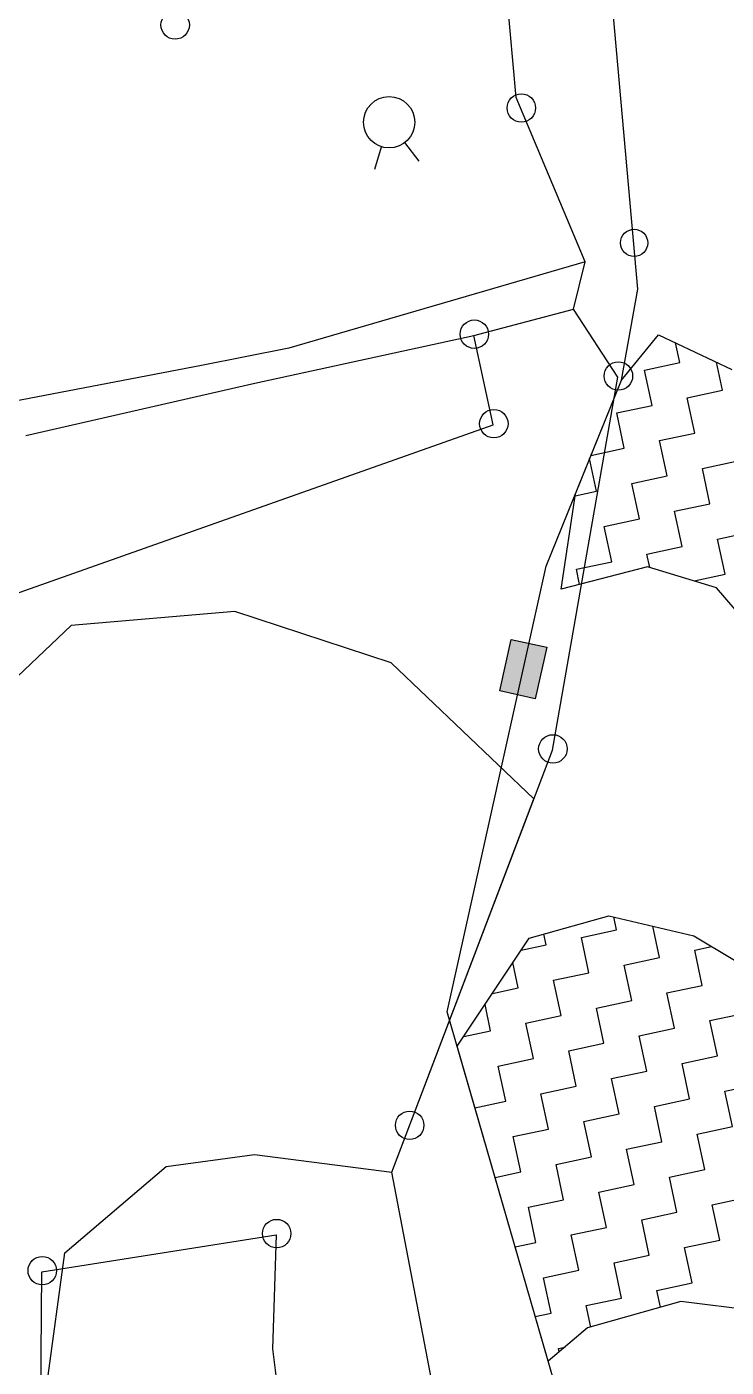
# Model space of a CAD drawing. Header units: metres. Extents: x 291285 to 296393, y 1982985 to 1990470.
# Drawn here: x 293490.9 to 293679.7, y 1988745.8 to 1989107.3 of the extents above; entities that cross this region are included whole.
import ezdxf

# ---------------------------------------------------------------- set-up
doc = ezdxf.new("R2010")
doc.units = ezdxf.units.M
for name, color, linetype in [('OFF', 1, 'Continuous'), ('POLY_HATCH', 12, 'Continuous'), ('POLY_PARCEL', 6, 'Continuous'), ('POLY_ROAD', 30, 'Continuous'), ('SYM_STONE', 1, 'Continuous'), ('V_BOUND_LINE', 7, 'Continuous')]:
    doc.layers.add(name, color=color, linetype=linetype)

msp = doc.modelspace()

# ---------------------------------------------------------------- hatches: boundary and pattern name
msp.add_hatch(color=256).paths.add_polyline_path([(293618.55, 1988928.21), (293628.16, 1988926.08), (293631.25, 1988939.97), (293621.64, 1988942.1)])

# ---------------------------------------------------------------- linework, layer by layer
for points in [[(293584.81, 1989068.93), (293586.67, 1989074.98)], [(293596.8, 1989071.11), (293592.93, 1989076.12)]]:
    msp.add_lwpolyline(points)
msp.add_lwpolyline([(293631.25, 1988939.97), (293628.16, 1988926.08), (293618.55, 1988928.21), (293621.64, 1988942.1)], close=True)
msp.add_circle((293588.7, 1989081.59), 6.91)
at = {"layer": 'OFF'}
msp.add_line((293638.44, 1989031.21), (293641.57, 1989043.97), dxfattribs=at)
at = {"layer": 'POLY_HATCH'}
for p, q in [((293651.39, 1989012.03), (293661.4, 1989024.22)), ((293661.4, 1989024.22), (293681.2, 1989014.94)), ((293638.99, 1988981.41), (293651.39, 1989012.03)), ((293635.12, 1988955.62), (293638.99, 1988981.41)), ((293658.4, 1988961.67), (293635.12, 1988955.62)), ((293677.06, 1988956.05), (293658.4, 1988961.67)), ((293692.74, 1988937.7), (293677.06, 1988956.05)), ((293547.09, 1988949.62), (293502.89, 1988945.9)), ((293589.25, 1988935.81), (293547.09, 1988949.62)), ((293502.89, 1988945.9), (293475.46, 1988919.86)), ((293627.78, 1988899.14), (293589.25, 1988935.81)), ((293589.44, 1988798.46), (293627.78, 1988899.14)), ((293626.51, 1988861.54), (293648.02, 1988867.57)), ((293648.02, 1988867.57), (293670.9, 1988862.14)), ((293607.07, 1988832.37), (293626.51, 1988861.54)), ((293670.9, 1988862.14), (293681.92, 1988855.61)), ((293631.64, 1988747.4), (293607.07, 1988832.37)), ((293528.47, 1988799.99), (293552.31, 1988803.14)), ((293552.31, 1988803.14), (293589.44, 1988798.46)), ((293501.15, 1988776.66), (293528.47, 1988799.99)), ((293496.42, 1988741.63), (293501.15, 1988776.66)), ((293667.42, 1988763.55), (293642.24, 1988756.39)), ((293695.62, 1988759.98), (293667.42, 1988763.55)), ((293642.24, 1988756.39), (293631.64, 1988747.4))]:
    msp.add_line(p, q, dxfattribs=at)
at = {"layer": 'POLY_HATCH', "linetype": 'Continuous'}
for p, q in [((293667.15, 1989016.79), (293666.02, 1989022.05)), ((293667.15, 1989016.79), (293666.02, 1989022.05)), ((293657.62, 1989014.75), (293667.15, 1989016.79)), ((293657.62, 1989014.75), (293667.15, 1989016.79)), ((293678.71, 1989009.31), (293677.09, 1989016.86)), ((293678.71, 1989009.31), (293677.09, 1989016.86)), ((293659.66, 1989005.23), (293657.62, 1989014.75)), ((293659.66, 1989005.23), (293657.62, 1989014.75)), ((293669.18, 1989007.27), (293678.71, 1989009.31)), ((293669.18, 1989007.27), (293678.71, 1989009.31)), ((293650.14, 1989003.19), (293659.66, 1989005.23)), ((293650.14, 1989003.19), (293659.66, 1989005.23)), ((293671.22, 1988997.75), (293669.18, 1989007.27)), ((293671.22, 1988997.75), (293669.18, 1989007.27)), ((293652.18, 1988993.67), (293650.14, 1989003.19)), ((293652.18, 1988993.67), (293650.14, 1989003.19)), ((293661.7, 1988995.71), (293671.22, 1988997.75)), ((293661.7, 1988995.71), (293671.22, 1988997.75)), ((293663.74, 1988986.19), (293661.7, 1988995.71)), ((293663.74, 1988986.19), (293661.7, 1988995.71)), ((293644.69, 1988982.11), (293642.82, 1988990.86)), ((293644.69, 1988982.11), (293642.82, 1988990.86)), ((293643.18, 1988991.75), (293652.18, 1988993.67)), ((293643.18, 1988991.75), (293652.18, 1988993.67)), ((293673.26, 1988988.22), (293682.78, 1988990.26)), ((293673.26, 1988988.22), (293682.78, 1988990.26)), ((293675.3, 1988978.7), (293673.26, 1988988.22)), ((293675.3, 1988978.7), (293673.26, 1988988.22)), ((293654.21, 1988984.15), (293663.74, 1988986.19)), ((293654.21, 1988984.15), (293663.74, 1988986.19)), ((293656.25, 1988974.63), (293654.21, 1988984.15)), ((293656.25, 1988974.63), (293654.21, 1988984.15)), ((293638.91, 1988980.87), (293644.69, 1988982.11)), ((293638.91, 1988980.87), (293644.69, 1988982.11)), ((293665.77, 1988976.66), (293675.3, 1988978.7)), ((293665.77, 1988976.66), (293675.3, 1988978.7)), ((293667.81, 1988967.14), (293665.77, 1988976.66)), ((293667.81, 1988967.14), (293665.77, 1988976.66)), ((293646.73, 1988972.59), (293656.25, 1988974.63)), ((293646.73, 1988972.59), (293656.25, 1988974.63)), ((293648.77, 1988963.07), (293646.73, 1988972.59)), ((293648.77, 1988963.07), (293646.73, 1988972.59)), ((293677.33, 1988969.18), (293686.86, 1988971.22)), ((293677.33, 1988969.18), (293686.86, 1988971.22)), ((293679.37, 1988959.66), (293677.33, 1988969.18)), ((293679.37, 1988959.66), (293677.33, 1988969.18)), ((293658.29, 1988965.1), (293667.81, 1988967.14)), ((293658.29, 1988965.1), (293667.81, 1988967.14)), ((293659.07, 1988961.47), (293658.29, 1988965.1)), ((293659.07, 1988961.47), (293658.29, 1988965.1)), ((293639.25, 1988961.03), (293648.77, 1988963.07)), ((293639.25, 1988961.03), (293648.77, 1988963.07)), ((293640.12, 1988956.92), (293639.25, 1988961.03)), ((293640.12, 1988956.92), (293639.25, 1988961.03)), ((293671.02, 1988957.87), (293679.37, 1988959.66)), ((293671.02, 1988957.87), (293679.37, 1988959.66)), ((293650.1, 1988863.77), (293649.36, 1988867.25)), ((293650.1, 1988863.77), (293649.36, 1988867.25)), ((293661.66, 1988856.29), (293659.85, 1988864.76)), ((293661.66, 1988856.29), (293659.85, 1988864.76)), ((293631.06, 1988859.69), (293630.43, 1988862.64)), ((293631.06, 1988859.69), (293630.43, 1988862.64)), ((293640.58, 1988861.73), (293650.1, 1988863.77)), ((293640.58, 1988861.73), (293650.1, 1988863.77)), ((293642.62, 1988852.21), (293640.58, 1988861.73)), ((293642.62, 1988852.21), (293640.58, 1988861.73)), ((293624.32, 1988858.25), (293631.06, 1988859.69)), ((293624.32, 1988858.25), (293631.06, 1988859.69)), ((293671.18, 1988858.32), (293675.71, 1988859.29)), ((293671.18, 1988858.32), (293675.71, 1988859.29)), ((293673.22, 1988848.8), (293671.18, 1988858.32)), ((293673.22, 1988848.8), (293671.18, 1988858.32)), ((293623.57, 1988848.13), (293622.11, 1988854.95)), ((293623.57, 1988848.13), (293622.11, 1988854.95)), ((293652.14, 1988854.25), (293661.66, 1988856.29)), ((293652.14, 1988854.25), (293661.66, 1988856.29)), ((293654.18, 1988844.73), (293652.14, 1988854.25)), ((293654.18, 1988844.73), (293652.14, 1988854.25)), ((293633.09, 1988850.17), (293642.62, 1988852.21)), ((293633.09, 1988850.17), (293642.62, 1988852.21)), ((293635.13, 1988840.65), (293633.09, 1988850.17)), ((293635.13, 1988840.65), (293633.09, 1988850.17)), ((293616.58, 1988846.64), (293623.57, 1988848.13)), ((293616.58, 1988846.64), (293623.57, 1988848.13)), ((293663.7, 1988846.76), (293673.22, 1988848.8)), ((293663.7, 1988846.76), (293673.22, 1988848.8)), ((293665.74, 1988837.24), (293663.7, 1988846.76)), ((293665.74, 1988837.24), (293663.7, 1988846.76)), ((293616.09, 1988836.57), (293614.58, 1988843.64)), ((293616.09, 1988836.57), (293614.58, 1988843.64)), ((293644.65, 1988842.69), (293654.18, 1988844.73)), ((293644.65, 1988842.69), (293654.18, 1988844.73)), ((293646.69, 1988833.17), (293644.65, 1988842.69)), ((293646.69, 1988833.17), (293644.65, 1988842.69)), ((293625.61, 1988838.61), (293635.13, 1988840.65)), ((293625.61, 1988838.61), (293635.13, 1988840.65)), ((293627.65, 1988829.09), (293625.61, 1988838.61)), ((293627.65, 1988829.09), (293625.61, 1988838.61)), ((293675.26, 1988839.28), (293684.78, 1988841.32)), ((293675.26, 1988839.28), (293684.78, 1988841.32)), ((293677.3, 1988829.76), (293675.26, 1988839.28)), ((293677.3, 1988829.76), (293675.26, 1988839.28)), ((293608.84, 1988835.02), (293616.09, 1988836.57)), ((293608.84, 1988835.02), (293616.09, 1988836.57)), ((293656.21, 1988835.2), (293665.74, 1988837.24)), ((293656.21, 1988835.2), (293665.74, 1988837.24)), ((293658.25, 1988825.68), (293656.21, 1988835.2)), ((293658.25, 1988825.68), (293656.21, 1988835.2)), ((293637.17, 1988831.13), (293646.69, 1988833.17)), ((293637.17, 1988831.13), (293646.69, 1988833.17)), ((293618.12, 1988827.05), (293627.65, 1988829.09)), ((293618.12, 1988827.05), (293627.65, 1988829.09)), ((293639.21, 1988821.61), (293637.17, 1988831.13)), ((293639.21, 1988821.61), (293637.17, 1988831.13)), ((293667.77, 1988827.72), (293677.3, 1988829.76)), ((293667.77, 1988827.72), (293677.3, 1988829.76)), ((293669.81, 1988818.2), (293667.77, 1988827.72)), ((293669.81, 1988818.2), (293667.77, 1988827.72)), ((293620.16, 1988817.53), (293618.12, 1988827.05)), ((293620.16, 1988817.53), (293618.12, 1988827.05)), ((293648.73, 1988823.64), (293658.25, 1988825.68)), ((293648.73, 1988823.64), (293658.25, 1988825.68)), ((293629.68, 1988819.57), (293639.21, 1988821.61)), ((293629.68, 1988819.57), (293639.21, 1988821.61)), ((293650.77, 1988814.12), (293648.73, 1988823.64)), ((293650.77, 1988814.12), (293648.73, 1988823.64)), ((293679.33, 1988820.23), (293688.86, 1988822.27)), ((293679.33, 1988820.23), (293688.86, 1988822.27)), ((293611.87, 1988815.76), (293620.16, 1988817.53)), ((293611.87, 1988815.76), (293620.16, 1988817.53)), ((293631.72, 1988810.05), (293629.68, 1988819.57)), ((293631.72, 1988810.05), (293629.68, 1988819.57)), ((293660.29, 1988816.16), (293669.81, 1988818.2)), ((293660.29, 1988816.16), (293669.81, 1988818.2)), ((293681.37, 1988810.71), (293679.33, 1988820.23)), ((293681.37, 1988810.71), (293679.33, 1988820.23)), ((293641.24, 1988812.08), (293650.77, 1988814.12)), ((293641.24, 1988812.08), (293650.77, 1988814.12)), ((293662.33, 1988806.64), (293660.29, 1988816.16)), ((293662.33, 1988806.64), (293660.29, 1988816.16)), ((293622.2, 1988808.01), (293631.72, 1988810.05)), ((293622.2, 1988808.01), (293631.72, 1988810.05)), ((293643.28, 1988802.56), (293641.24, 1988812.08)), ((293643.28, 1988802.56), (293641.24, 1988812.08)), ((293671.85, 1988808.67), (293681.37, 1988810.71)), ((293671.85, 1988808.67), (293681.37, 1988810.71)), ((293624.24, 1988798.49), (293622.2, 1988808.01)), ((293624.24, 1988798.49), (293622.2, 1988808.01)), ((293652.8, 1988804.6), (293662.33, 1988806.64)), ((293652.8, 1988804.6), (293662.33, 1988806.64)), ((293673.89, 1988799.15), (293671.85, 1988808.67)), ((293673.89, 1988799.15), (293671.85, 1988808.67)), ((293633.76, 1988800.52), (293643.28, 1988802.56)), ((293633.76, 1988800.52), (293643.28, 1988802.56)), ((293654.84, 1988795.08), (293652.8, 1988804.6)), ((293654.84, 1988795.08), (293652.8, 1988804.6)), ((293635.8, 1988791), (293633.76, 1988800.52)), ((293635.8, 1988791), (293633.76, 1988800.52)), ((293664.36, 1988797.11), (293673.89, 1988799.15)), ((293664.36, 1988797.11), (293673.89, 1988799.15)), ((293617.29, 1988797), (293624.24, 1988798.49)), ((293617.29, 1988797), (293624.24, 1988798.49)), ((293666.4, 1988787.59), (293664.36, 1988797.11)), ((293666.4, 1988787.59), (293664.36, 1988797.11)), ((293645.32, 1988793.04), (293654.84, 1988795.08)), ((293645.32, 1988793.04), (293654.84, 1988795.08)), ((293647.36, 1988783.52), (293645.32, 1988793.04)), ((293647.36, 1988783.52), (293645.32, 1988793.04)), ((293675.92, 1988789.63), (293685.45, 1988791.67)), ((293675.92, 1988789.63), (293685.45, 1988791.67)), ((293626.28, 1988788.96), (293635.8, 1988791)), ((293626.28, 1988788.96), (293635.8, 1988791)), ((293628.31, 1988779.44), (293626.28, 1988788.96)), ((293628.31, 1988779.44), (293626.28, 1988788.96)), ((293677.96, 1988780.11), (293675.92, 1988789.63)), ((293677.96, 1988780.11), (293675.92, 1988789.63)), ((293656.88, 1988785.55), (293666.4, 1988787.59)), ((293656.88, 1988785.55), (293666.4, 1988787.59)), ((293658.92, 1988776.03), (293656.88, 1988785.55)), ((293658.92, 1988776.03), (293656.88, 1988785.55)), ((293637.84, 1988781.48), (293647.36, 1988783.52)), ((293637.84, 1988781.48), (293647.36, 1988783.52)), ((293639.87, 1988771.96), (293637.84, 1988781.48)), ((293639.87, 1988771.96), (293637.84, 1988781.48)), ((293622.72, 1988778.24), (293628.31, 1988779.44)), ((293622.72, 1988778.24), (293628.31, 1988779.44)), ((293668.44, 1988778.07), (293677.96, 1988780.11)), ((293668.44, 1988778.07), (293677.96, 1988780.11)), ((293670.48, 1988768.55), (293668.44, 1988778.07)), ((293670.48, 1988768.55), (293668.44, 1988778.07)), ((293649.4, 1988773.99), (293658.92, 1988776.03)), ((293651.43, 1988764.47), (293649.4, 1988773.99)), ((293651.43, 1988764.47), (293649.4, 1988773.99)), ((293630.35, 1988769.92), (293639.87, 1988771.96)), ((293630.35, 1988769.92), (293639.87, 1988771.96)), ((293632.39, 1988760.4), (293630.35, 1988769.92)), ((293632.39, 1988760.4), (293630.35, 1988769.92)), ((293660.96, 1988766.51), (293670.48, 1988768.55)), ((293660.96, 1988766.51), (293670.48, 1988768.55)), ((293661.92, 1988761.99), (293660.96, 1988766.51)), ((293661.92, 1988761.99), (293660.96, 1988766.51)), ((293641.91, 1988762.44), (293651.43, 1988764.47)), ((293641.91, 1988762.44), (293651.43, 1988764.47)), ((293628.14, 1988759.49), (293632.39, 1988760.4)), ((293628.14, 1988759.49), (293632.39, 1988760.4)), ((293643.15, 1988756.64), (293641.91, 1988762.44)), ((293643.15, 1988756.64), (293641.91, 1988762.44)), ((293634.43, 1988750.88), (293636.18, 1988751.25)), ((293634.43, 1988750.88), (293636.18, 1988751.25)), ((293634.63, 1988749.93), (293634.43, 1988750.88)), ((293634.63, 1988749.93), (293634.43, 1988750.88))]:
    msp.add_line(p, q, dxfattribs=at)
at = {"layer": 'POLY_PARCEL'}
for p, q in [((293616.82, 1988999.95), (293611.57, 1989024.08)), ((293472.26, 1988948.93), (293616.82, 1988999.95)), ((293494.93, 1988771.51), (293558.22, 1988781.5)), ((293558.22, 1988781.5), (293557.19, 1988750.81)), ((293494.59, 1988718.13), (293494.93, 1988771.51)), ((293557.19, 1988750.81), (293565.59, 1988686.24))]:
    msp.add_line(p, q, dxfattribs=at)
at = {"layer": 'POLY_ROAD'}
for p, q in [((293641.57, 1989043.97), (293561.64, 1989020.61)), ((293611.57, 1989024.08), (293638.44, 1989031.21)), ((293552.47, 1989011.19), (293611.57, 1989024.08)), ((293561.64, 1989020.61), (293538.03, 1989016.02)), ((293538.03, 1989016.02), (293487.32, 1989006.25)), ((293490.59, 1988997.09), (293552.47, 1989011.19))]:
    msp.add_line(p, q, dxfattribs=at)
at = {"layer": 'SYM_STONE'}
for centre, radius in [((293530.93, 1989107.82), 3.84), ((293624.37, 1989085.43), 3.84), ((293654.82, 1989049.04), 3.68), ((293611.7, 1989024.42), 3.84), ((293650.59, 1989013.14), 3.84), ((293616.95, 1989000.29), 3.84), ((293632.9, 1988912.57), 3.84), ((293594.24, 1988811.06), 3.84), ((293558.35, 1988781.85), 3.84), ((293495.06, 1988771.86), 3.84)]:
    msp.add_circle(centre, radius, dxfattribs=at)
at = {"layer": 'V_BOUND_LINE'}
for p, q in [((293622.95, 1989088.23), (293615.08, 1989178.55)), ((293655.87, 1989036.61), (293648.15, 1989122.51)), ((293641.57, 1989043.97), (293622.95, 1989088.23)), ((293651.39, 1989012.03), (293655.87, 1989036.61)), ((293650.46, 1989012.79), (293638.44, 1989031.21)), ((293632.77, 1988912.23), (293650.46, 1989012.79)), ((293631.06, 1988961.82), (293651.39, 1989012.03)), ((293604.37, 1988841.69), (293631.06, 1988961.82)), ((293589.44, 1988798.46), (293632.77, 1988912.23)), ((293641.84, 1988712.13), (293604.37, 1988841.69)), ((293608.54, 1988698.32), (293589.44, 1988798.46))]:
    msp.add_line(p, q, dxfattribs=at)

doc.saveas('drawing.dxf')
